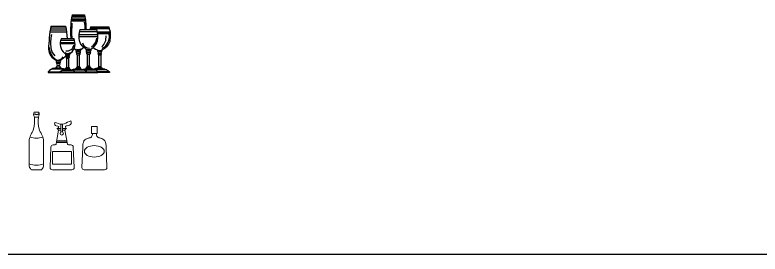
# Model space of a CAD drawing. Header units: inches. Extents: x -10949 to -5554, y -8625 to -6596.
# Drawn here: x -6048.3 to -5955.8, y -7914.7 to -7885.1 of the extents above; entities that cross this region are included whole.
import ezdxf

# ---------------------------------------------------------------- set-up
doc = ezdxf.new("R2010")
doc.units = ezdxf.units.IN

# ---------------------------------------------------------------- blocks, each defined once
blk = doc.blocks.new('DRGDT')
at = {"color": 18, "lineweight": 0, "true_color": 0x000000}
for p, q in [((15359.57, 19125.27), (15359.64, 19125.3)), ((15359.64, 19125.3), (15359.66, 19125.27)), ((15360.33, 19125.6), (15359.65, 19125.6)), ((15359.66, 19125.27), (15359.72, 19125.27)), ((15359.72, 19125.27), (15359.76, 19125.29)), ((15359.76, 19125.29), (15359.8, 19125.27)), ((15359.8, 19125.27), (15359.82, 19125.3)), ((15359.82, 19125.3), (15359.91, 19125.23)), ((15359.91, 19125.23), (15359.98, 19125.2)), ((15359.98, 19125.2), (15360.01, 19125.23)), ((15360.01, 19125.23), (15360.03, 19125.2)), ((15360.03, 19125.2), (15360.07, 19125.23)), ((15360.07, 19125.23), (15360.11, 19125.19)), ((15360.2, 19125.22), (15360.26, 19125.3)), ((15360.26, 19125.3), (15360.31, 19125.25)), ((15360.31, 19125.25), (15360.33, 19125.24)), ((15360.33, 19125.24), (15360.39, 19125.24)), ((15360.39, 19125.24), (15360.42, 19125.21)), ((15359.69, 19124.83), (15360.29, 19124.83)), ((15360.11, 19125.19), (15360.2, 19125.22)), ((15360.42, 19125.21), (15360.42, 19125.21)), ((15363.18, 19123.07), (15363.78, 19123.07)), ((15364.05, 19123.07), (15364.65, 19123.07)), ((15358.88, 19121.33), (15358.88, 19117.5)), ((15361.1, 19121.33), (15361.1, 19117.5)), ((15363.09, 19120.88), (15364.78, 19120.88)), ((15363.11, 19120.99), (15364.75, 19120.99)), ((15359.21, 19116.69), (15360.77, 19116.69))]:
    blk.add_line(p, q, dxfattribs=at)
for points in [[(15363.79, 19122.51), (15363.78, 19122.51), (15363.78, 19123.71), (15364.05, 19123.71), (15364.05, 19122.51), (15364.05, 19122.51)], [(15363.78, 19122.81), (15363.42, 19122.81), (15363.05, 19120.67)], [(15364.81, 19120.66), (15364.4, 19122.81), (15364.05, 19122.81)]]:
    blk.add_lwpolyline(points, dxfattribs=at)
for points in [[(15368.51, 19122.27), (15369.39, 19122.27), (15369.39, 19123.35), (15368.51, 19123.35)], [(15362.49, 19119.49), (15365.44, 19119.49), (15365.44, 19117.54), (15362.49, 19117.54)]]:
    blk.add_lwpolyline(points, close=True, dxfattribs=at)
for points in [[(15370.47, 19116.69, -0.048451), (15370.41, 19116.68), (15367.39, 19116.68, -0.424532), (15367.04, 19117.04), (15367.15, 19120.19, -0.112161), (15367.34, 19121.14, -0.112161)], [(15367.46, 19116.69, 0.048451), (15367.52, 19116.68), (15370.54, 19116.68, 0.424532), (15370.89, 19117.04), (15370.78, 19120.19, 0.117314), (15370.57, 19121.18, 0.117314)], [(15364.99, 19120.52), (15365.35, 19120.52, -0.401423), (15365.7, 19120.19), (15365.83, 19117.04, -0.427121), (15365.49, 19116.68), (15362.47, 19116.68, -0.424532), (15362.12, 19117.04), (15362.23, 19120.19, -0.40397), (15362.58, 19120.52), (15362.8, 19120.52)]]:
    blk.add_lwpolyline(points, format="xyb", dxfattribs=at)
blk.add_circle((15363.92, 19122.29), 0.255, dxfattribs=at)
for centre, radius, start, end in [((15363.01, 19122.66), 0.44, 19.7479, 67.7274), ((15364.81, 19122.66), 0.44, 112.2726, 160.2521), ((15359.99, 19124.53), 2.96, 250.3207, 289.5939), ((15362.83, 19120.75), 0.228, 259.3307, 358.8524), ((15363.93, 19117.11), 4.13, 79.0083, 101.1866), ((15365.02, 19120.75), 0.228, 181.1476, 280.6693), ((15359.99, 19120.36), 2.96, 247.8699, 292.0336), ((15359.9, 19117.45), 1.03, 176.8407, 227.6044), ((15360.08, 19117.45), 1.03, 312.3956, 3.1593)]:
    blk.add_arc(centre, radius, start, end, dxfattribs=at)
blk.add_ellipse((15368.95, 19119.53), major_axis=(-1.53, 0), ratio=0.582418, dxfattribs=at)
for points in [[(15359.65, 19125.6), (15359.55, 19125.23), (15359.69, 19124.83)], [(15360.33, 19125.6), (15360.43, 19125.23), (15360.29, 19124.83)], [(15359.69, 19124.83), (15359.55, 19122.94), (15359.45, 19122.67), (15359.18, 19122.2), (15358.88, 19121.33)], [(15360.29, 19124.83), (15360.43, 19122.94), (15360.53, 19122.67), (15360.8, 19122.2), (15361.1, 19121.33)], [(15363.31, 19123.07), (15363.45, 19123.37), (15363.06, 19123.45), (15363.03, 19123.45), (15362.81, 19123.89), (15362.81, 19123.91), (15363.65, 19123.74), (15365.39, 19124.13), (15365.13, 19123.57), (15364.48, 19123.42), (15364.59, 19123.07)], [(15368.01, 19121.56), (15368.51, 19121.77), (15368.71, 19122.27)], [(15369.93, 19121.56), (15369.43, 19121.77), (15369.23, 19122.27)]]:
    blk.add_spline(points, degree=3, dxfattribs=at)
for points in [[(15368.03, 19121.57), (15367.75, 19121.47), (15367.47, 19121.36), (15367.34, 19121.14)], [(15369.91, 19121.57), (15370.17, 19121.47), (15370.43, 19121.37), (15370.57, 19121.18)]]:
    blk.add_open_spline(points, degree=3, dxfattribs=at)
blk = doc.blocks.new('FGTHYGJ')
at = {"color": 18, "true_color": 0x000000}
for p, q in [((15075.827, 19102.695), (15076.897, 19102.695)), ((15075.838, 19102.781), (15076.885, 19102.781)), ((15075.847, 19102.839), (15076.877, 19102.839)), ((15075.87, 19102.983), (15076.854, 19102.983)), ((15075.88, 19103.041), (15076.844, 19103.041)), ((15075.896, 19103.127), (15076.828, 19103.127)), ((15074.283, 19102.149), (15075.434, 19102.149)), ((15074.308, 19102.293), (15075.409, 19102.293)), ((15077.249, 19102.109), (15078.688, 19102.109)), ((15077.266, 19102.167), (15078.67, 19102.167)), ((15077.285, 19102.224), (15078.651, 19102.224)), ((15074.24, 19101.861), (15075.477, 19101.861)), ((15074.261, 19102.005), (15075.456, 19102.005)), ((15076.432, 19101.665), (15077.839, 19101.665)), ((15076.466, 19101.895), (15077.806, 19101.895)), ((15076.503, 19102.039), (15077.768, 19102.039)), ((15077.815, 19101.85), (15078.744, 19101.85)), ((15077.825, 19101.792), (15078.751, 19101.792)), ((15077.833, 19101.734), (15078.757, 19101.734)), ((15075.01, 19101.059), (15076.114, 19101.059)), ((15075.046, 19101.232), (15076.078, 19101.232)), ((15075.091, 19101.347), (15076.034, 19101.347)), ((15076.428, 19101.521), (15077.844, 19101.521)), ((15075.005, 19100.973), (15076.119, 19100.973)), ((15077.008, 19100.44), (15077.264, 19100.44)), ((15075.461, 19100.099), (15075.663, 19100.099)), ((15075.663, 19100.07), (15075.461, 19100.07)), ((15075.467, 19099.992), (15075.657, 19099.992)), ((15075.467, 19099.962), (15075.657, 19099.962)), ((15075.486, 19099.892), (15075.638, 19099.892)), ((15076.241, 19100.384), (15076.483, 19100.384)), ((15076.263, 19100.259), (15076.46, 19100.259)), ((15076.283, 19100.13), (15076.44, 19100.13)), ((15077.031, 19100.309), (15077.241, 19100.309)), ((15077.054, 19100.178), (15077.218, 19100.178)), ((15077.869, 19100.357), (15078.068, 19100.357)), ((15078.068, 19100.324), (15077.869, 19100.324)), ((15077.883, 19100.245), (15078.053, 19100.245)), ((15078.053, 19100.212), (15077.883, 19100.212)), ((15077.892, 19100.142), (15078.045, 19100.142)), ((15074.739, 19099.619), (15074.978, 19099.619)), ((15074.765, 19099.509), (15074.952, 19099.509)), ((15074.781, 19099.313), (15074.936, 19099.313)), ((15074.793, 19099.371), (15074.924, 19099.371)), ((15077.054, 19099.316), (15077.218, 19099.316)), ((15074.105, 19098.852), (15074.997, 19098.852)), ((15074.105, 19098.809), (15074.997, 19098.809)), ((15074.419, 19099.083), (15075.298, 19099.083)), ((15074.509, 19099.112), (15075.208, 19099.112)), ((15074.633, 19099.141), (15075.084, 19099.141)), ((15074.679, 19099.169), (15075.038, 19099.169)), ((15074.997, 19098.852), (15076.128, 19098.852)), ((15074.997, 19098.809), (15076.128, 19098.809)), ((15075.187, 19098.988), (15075.937, 19098.988)), ((15075.262, 19099.017), (15075.862, 19099.017)), ((15075.357, 19099.046), (15075.767, 19099.046)), ((15075.408, 19099.089), (15075.716, 19099.089)), ((15075.43, 19099.118), (15075.695, 19099.118)), ((15075.445, 19099.147), (15075.679, 19099.147)), ((15075.486, 19099.176), (15075.638, 19099.176)), ((15075.914, 19098.997), (15076.809, 19098.997)), ((15076.072, 19099.04), (15076.652, 19099.04)), ((15076.128, 19098.852), (15076.982, 19098.852)), ((15076.128, 19098.809), (15076.982, 19098.809)), ((15076.163, 19099.084), (15076.561, 19099.084)), ((15076.212, 19099.127), (15076.511, 19099.127)), ((15076.246, 19099.17), (15076.478, 19099.17)), ((15076.269, 19099.213), (15076.455, 19099.213)), ((15076.283, 19099.256), (15076.44, 19099.256)), ((15076.45, 19098.852), (15077.822, 19098.852)), ((15076.45, 19098.809), (15077.822, 19098.809)), ((15076.769, 19099.014), (15077.649, 19099.014)), ((15076.823, 19099.071), (15077.449, 19099.071)), ((15076.948, 19099.129), (15077.324, 19099.129)), ((15076.992, 19099.172), (15077.28, 19099.172)), ((15077.021, 19099.215), (15077.251, 19099.215)), ((15078.347, 19099.071), (15077.589, 19099.071)), ((15078.503, 19098.999), (15077.673, 19098.999)), ((15078.21, 19099.115), (15077.726, 19099.115)), ((15078.714, 19098.852), (15077.822, 19098.852)), ((15078.714, 19098.809), (15077.822, 19098.809)), ((15078.094, 19099.158), (15077.842, 19099.158)), ((15078.045, 19099.244), (15077.893, 19099.244))]:
    blk.add_line(p, q, dxfattribs=at)
for points in [[(15075.896, 19103.127, 0.061195), (15075.787, 19101.57, 0.020975), (15075.808, 19101.347, 0.020975)], [(15076.828, 19103.127, -0.042813), (15076.944, 19102.039, -0.042813)], [(15074.308, 19102.293, 0.037623), (15074.132, 19100.555, 0.267532), (15074.692, 19099.731, 0.383142), (15074.739, 19099.619, 0.668625), (15074.765, 19099.509, 0.576756), (15074.793, 19099.371, -0.276883), (15074.61, 19099.13, 0.197822), (15074.105, 19098.852), (15074.105, 19098.809)], [(15075.409, 19102.293, -0.020534), (15075.537, 19101.347, -0.020534)], [(15075.887, 19102.515, 0.004174), (15075.854, 19101.882, 0.065887), (15075.891, 19101.347, 0.065887)], [(15077.285, 19102.224, 0.024284), (15077.23, 19102.039, 0.024284)], [(15078.651, 19102.224, -0.138353), (15078.721, 19101.146, -0.237691), (15078.11, 19100.482, -0.526128), (15078.068, 19100.357), (15078.068, 19100.324, -0.82174), (15078.053, 19100.245), (15078.053, 19100.212, -1.028432), (15078.045, 19100.142), (15078.045, 19099.244, 0.214656), (15078.13, 19099.132, -0.134463), (15078.714, 19098.852), (15078.714, 19098.809)], [(15074.344, 19101.664, 0.079503), (15074.305, 19100.63, 0.17498), (15074.615, 19100.064)], [(15076.67, 19099.036, -0.067077), (15076.792, 19099.067, 0.35359), (15077.054, 19099.316), (15077.054, 19100.178, -0.71192), (15077.031, 19100.309, -0.712766), (15077.008, 19100.44, -0.593117), (15076.963, 19100.564, -0.202524), (15076.466, 19101.175, -0.129317), (15076.503, 19102.039)], [(15077.822, 19098.809), (15077.822, 19098.852, 0.225927), (15077.48, 19099.067, -0.35359), (15077.218, 19099.316), (15077.218, 19100.178, 0.71192), (15077.241, 19100.309, 0.712766), (15077.264, 19100.44, 0.593117), (15077.308, 19100.564, 0.202524), (15077.805, 19101.175, 0.129317), (15077.768, 19102.039, 0.129317)], [(15075.091, 19101.347, 0.345191), (15075.341, 19100.259, 0.281155), (15075.784, 19100.259, 0.345191), (15076.034, 19101.347, 0.345191)], [(15076.051, 19100.617, 0.096323), (15076.209, 19100.499, 0.571887), (15076.241, 19100.384, 0.657659), (15076.263, 19100.259, 0.575937), (15076.283, 19100.13), (15076.283, 19099.256, -0.284365), (15076.051, 19099.035, 0.081386), (15075.916, 19098.998, 0.081386)], [(15076.746, 19100.719, -0.157973), (15076.514, 19100.499, -0.571887), (15076.483, 19100.384, -0.657659), (15076.46, 19100.259, -0.575937), (15076.44, 19100.13), (15076.44, 19099.256, 0.284365), (15076.672, 19099.035, -0.216308), (15076.982, 19098.852), (15076.982, 19098.809)], [(15077.493, 19100.69, 0.098967), (15077.827, 19100.482, 0.526128), (15077.869, 19100.357), (15077.869, 19100.324, 0.82174), (15077.883, 19100.245), (15077.883, 19100.212, 1.028432), (15077.892, 19100.142), (15077.892, 19099.244, -0.214656), (15077.806, 19099.132, 0.055491), (15077.546, 19099.054, 0.055491)], [(15075.442, 19100.111, -0.144325), (15075.025, 19099.731, -0.383142), (15074.978, 19099.619, -0.668625), (15074.952, 19099.509, -0.576756), (15074.924, 19099.371, 0.276883), (15075.107, 19099.13, -0.090132), (15075.366, 19099.052, -0.090132)], [(15075.486, 19099.892), (15075.486, 19099.176), (15075.457, 19099.176, -0.19707), (15075.339, 19099.036, 0.1612), (15074.997, 19098.852), (15074.997, 19098.809)], [(15075.421, 19100.221, 0.44441), (15075.461, 19100.099, 0.33275), (15075.461, 19100.07, 0.779037), (15075.467, 19099.992, 0.284551), (15075.467, 19099.962, 0.767326), (15075.486, 19099.892)], [(15075.703, 19100.221, -0.44441), (15075.663, 19100.099, -0.33275), (15075.663, 19100.07, -0.779037), (15075.657, 19099.992, -0.295103), (15075.657, 19099.962, -0.773015), (15075.638, 19099.892)], [(15075.638, 19099.892), (15075.638, 19099.176), (15075.667, 19099.176, 0.19707), (15075.785, 19099.036, -0.1612), (15076.128, 19098.852), (15076.128, 19098.809)]]:
    blk.add_lwpolyline(points, format="xyb", dxfattribs=at)
for centre, radius, start, end in [((15073.672, 19101.975), 3.215, 1.1354, 11.0265), ((15077.484, 19101.459), 0.967, 311.5143, 6.3089), ((15077.742, 19101.492), 0.958, 295.3779, 14.6834), ((15077.205, 19101.174), 0.552, 195.8054, 270.7428), ((15076.85, 19101.478), 0.906, 303.8658, 353.2723), ((15075.268, 19100.709), 1.091, 181.0447, 240.3841), ((15075.535, 19100.919), 0.485, 257.386, 353.8531), ((15076.362, 19100.988), 0.512, 252.6799, 287.3201), ((15076.365, 19101.019), 0.487, 253.6612, 296.9572), ((15077.136, 19101.052), 0.518, 250.537, 289.463), ((15077.968, 19101.012), 0.548, 255.0555, 284.9445), ((15074.818, 19100.213), 0.47, 269.1111, 330.1554), ((15075.563, 19100.63), 0.388, 239.3115, 302.565), ((15074.859, 19100.745), 1.027, 260.6897, 279.3103)]:
    blk.add_arc(centre, radius, start, end, dxfattribs=at)
blk = doc.blocks.new('RGDTHY')
at = {"color": 18, "lineweight": 0, "true_color": 0x000000}
blk.add_blockref('FGTHYGJ', (0, 0), dxfattribs=at)

msp = doc.modelspace()

# ---------------------------------------------------------------- linework, layer by layer
msp.add_line((-6131.784, -7914.685), (-5785.686, -7914.685))

# ---------------------------------------------------------------- block references
at = {"color": 18, "lineweight": 0, "true_color": 0x000000}
for name, p, xscale, yscale, zscale in [('RGDTHY', (-30948.003, -39445.27), 1.652096900573284, 1.652096900573284, 1.652096900573284), ('DRGDT', (-18365.299, -23237.066), 0.8020651701493721, 0.8020651701493721, 0.8020651701493721)]:
    msp.add_blockref(name, p, dxfattribs=dict(at, xscale=xscale, yscale=yscale, zscale=zscale))

doc.saveas('drawing.dxf')
